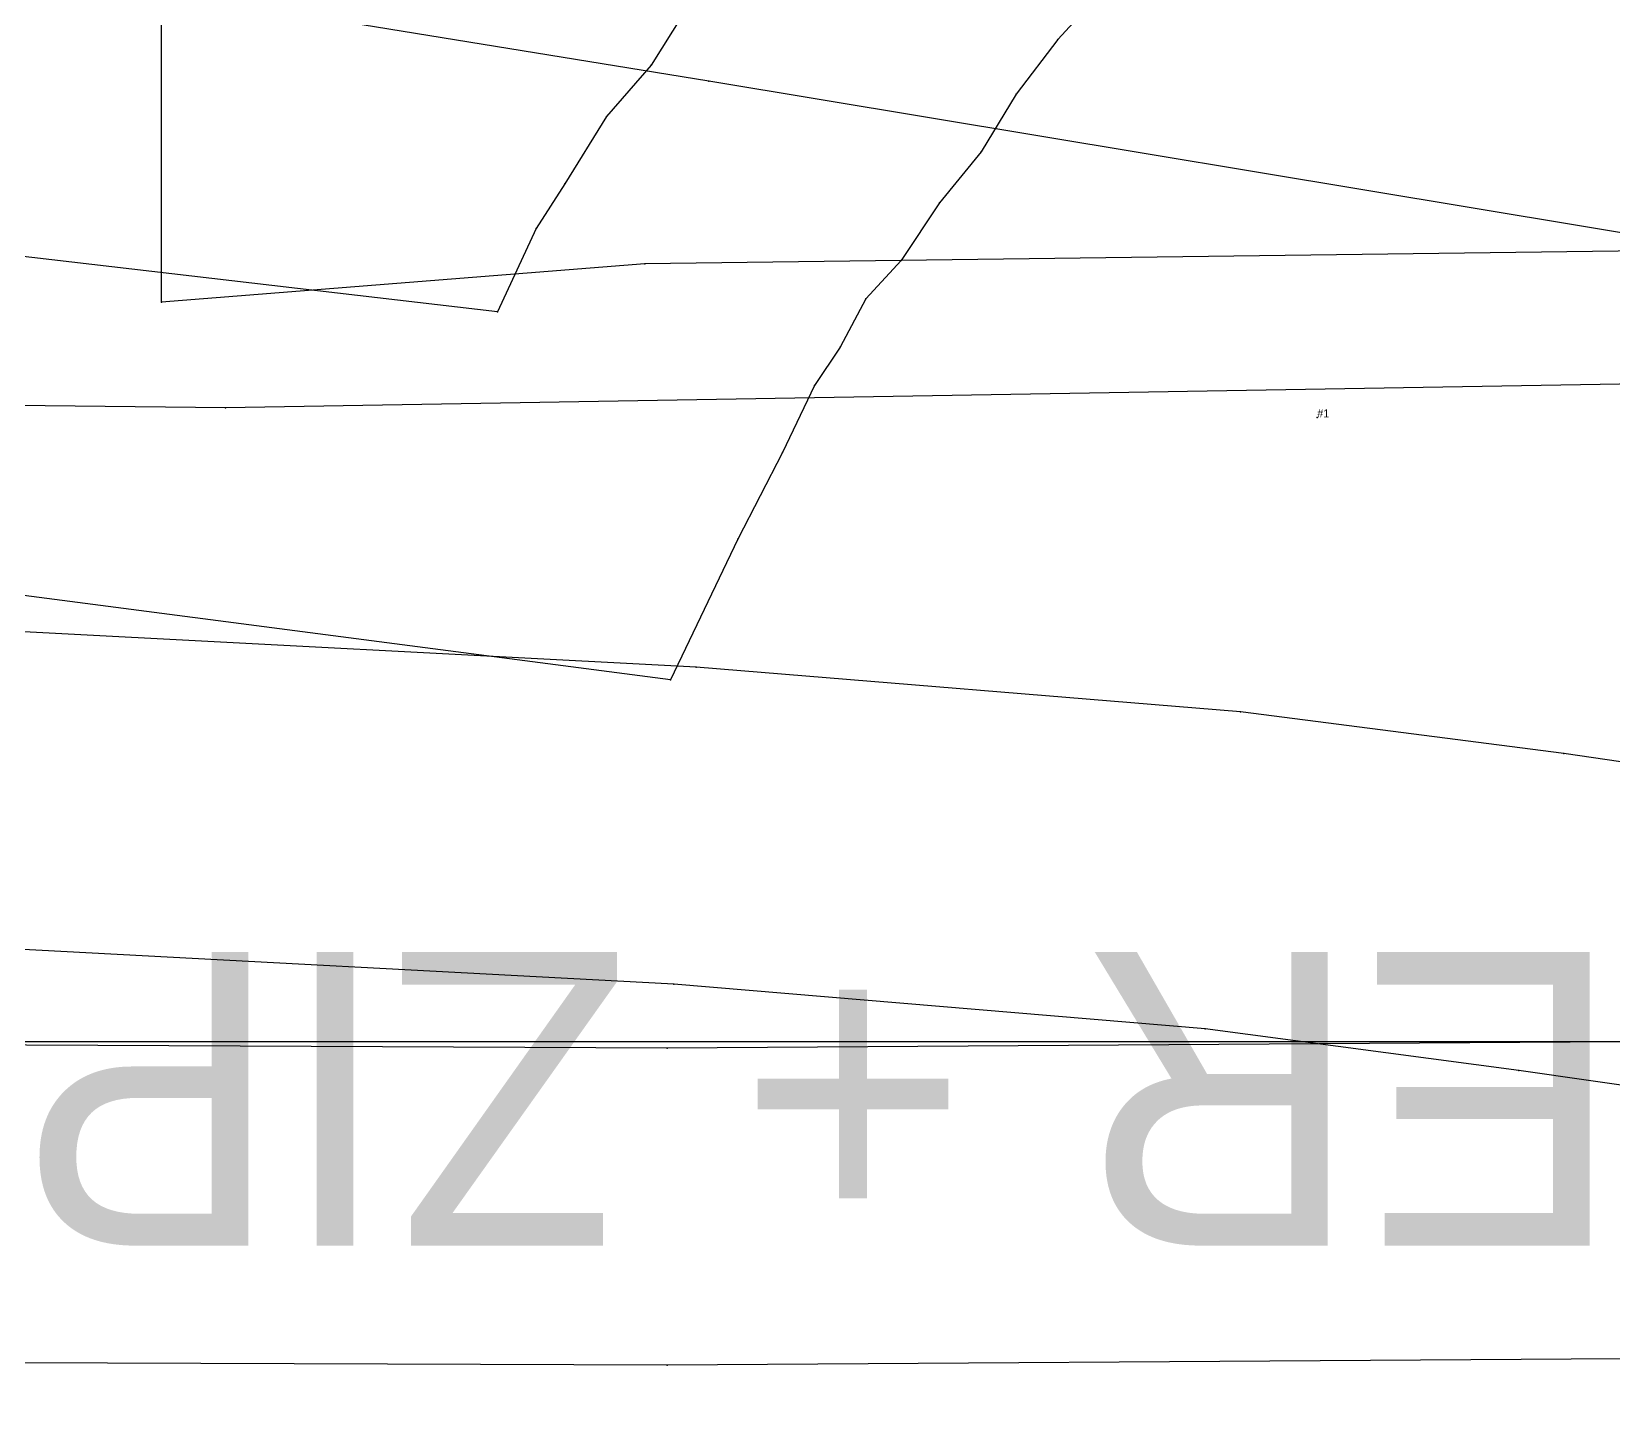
# Model space of a CAD drawing. Header units: metres. Extents: x -877 to 4284, y -561 to 1095.
# Drawn here: x -202.05 to -152.65, y -292 to -248.75 of the extents above; entities that cross this region are included whole.
import ezdxf

# ---------------------------------------------------------------- set-up
doc = ezdxf.new("R2010")
doc.units = ezdxf.units.M

# ---------------------------------------------------------------- blocks, each defined once
blk = doc.blocks.new('BACK 2P')
at = {"layer": '1'}
blk.add_lwpolyline([(64.7, -127.1), (22.5, -124.4), (-17.2, -122.2), (-52.7, -121.3), (-83.9, -121.7), (-99, -122.9), (-99, -55.1), (-99, 19.9), (-99, 29.9), (-99, 29.9), (-60.1, 28.7), (-18.9, 28.7), (21.6, 30.6), (62.3, 33.8)], dxfattribs=at)
at = {"layer": '2'}
blk.add_point((-99, -122.9), dxfattribs=at)
at = {"layer": '3'}
blk.add_point((-83.9, -121.7), dxfattribs=at)
at = {"layer": '84'}
blk.add_lwpolyline([(64.7, -127.1), (22.5, -124.4), (-17.2, -122.2), (-52.7, -121.3), (-83.9, -121.7), (-99, -122.9), (-99, -55.1), (-99, 19.9), (-99, 29.9), (-99, 29.9), (-60.1, 28.7), (-18.9, 28.7), (21.6, 30.6), (62.3, 33.8)], dxfattribs=at)
blk = doc.blocks.new('FRONT RIGHT 1P')
at = {"layer": '1'}
blk.add_lwpolyline([(95.2, -142.9), (32.5, -144.7), (-42.8, -145.2), (-127.3, -144.9), (-139.4, -144.9), (-139.3, -134.9), (-137.2, 13.5)], dxfattribs=at)
at = {"layer": '13'}
blk.add_point((-22.5, -115.6), dxfattribs=at)
at = {"layer": '14'}
blk.add_lwpolyline([(94.8, -133), (32.4, -134.8), (-42.8, -135.3), (-127.3, -134.9), (-129.4, -134.9), (-127.3, 13.4), (-126.9, 39.4), (-125.7, 121.8)], dxfattribs=at)
at = {"layer": '2'}
blk.add_point((-22.5, -115.6), dxfattribs=at)
at = {"layer": '3'}
for p in [(-56.6, -115.3), (-42.8, -135.3), (-42.8, -145.2)]:
    blk.add_point(p, dxfattribs=at)
at = {"layer": '8'}
blk.add_lwpolyline([(211.7, -103.6), (128.9, -109.8), (49.5, -113.5), (-56.6, -115.3), (-128.9, -114.5)], dxfattribs=at)
at = {"layer": '84'}
blk.add_lwpolyline([(95.2, -142.9), (32.5, -144.7), (-42.8, -145.2), (-127.3, -144.9), (-139.4, -144.9), (-139.3, -134.9), (-137.2, 13.5)], dxfattribs=at)
at = {"layer": '85'}
blk.add_lwpolyline([(211.7, -103.6), (128.9, -109.8), (49.5, -113.5), (-56.6, -115.3), (-128.9, -114.5)], dxfattribs=at)
at = {"layer": '87'}
blk.add_lwpolyline([(94.8, -133), (32.4, -134.8), (-42.8, -135.3), (-127.3, -134.9), (-129.4, -134.9), (-127.3, 13.4), (-126.9, 39.4), (-125.7, 121.8)], dxfattribs=at)
at = {"layer": '13'}
blk.add_text('#1', height=0.25, dxfattribs=at).set_placement((-22.5, -115.6))
at = {"layer": '15'}
blk.add_text('FRONT CENTER + ZIP', height=9.16667, rotation=180, dxfattribs=at).set_placement((66, -132.3))
at = {"layer": '2'}
blk.add_text('#1', height=0.25, dxfattribs=at).set_placement((-22.5, -115.6))
blk = doc.blocks.new('UP SLEEVE 2P')
at = {"layer": '1'}
blk.add_lwpolyline([(160.8, -118), (159.9, -119.4), (159, -120.7), (157.9, -122.7), (156.4, -125.5), (154.1, -129.8), (129.3, -125.6), (98.6, -120.5), (63.6, -114.8)], dxfattribs=at)
at = {"layer": '3'}
blk.add_point((98.6, -120.5), dxfattribs=at)
at = {"layer": '84'}
blk.add_lwpolyline([(160.8, -118), (159.9, -119.4), (159, -120.7), (157.9, -122.7), (156.4, -125.5), (154.1, -129.8), (129.3, -125.6), (98.6, -120.5), (63.6, -114.8)], dxfattribs=at)
blk = doc.blocks.new('LINING BACK 1P')
at = {"layer": '5'}
blk.add_line((405.1, 0), (-270.5, 0), dxfattribs=at)
at = {"layer": '7'}
blk.add_line((405.1, 0), (-270.5, 0), dxfattribs=at)
blk = doc.blocks.new('LINING UP SLEEVE 2P')
at = {"layer": '1'}
blk.add_lwpolyline([(174.1, -113.3), (173, -114.5), (171.7, -116.2), (170.6, -118), (169.3, -119.6), (168.1, -121.4), (167, -122.6), (166.2, -124.1), (165.4, -125.3), (164.4, -127.4), (163, -130.1), (160.9, -134.5), (101.1, -126.7)], dxfattribs=at)
at = {"layer": '14'}
blk.add_lwpolyline([(161.3, -113.7), (160.3, -115.3), (158.9, -116.9), (157.6, -119), (156.7, -120.4), (155.5, -123), (102.3, -116.8)], dxfattribs=at)
at = {"layer": '2'}
for p in [(155.5, -123), (160.9, -134.5)]:
    blk.add_point(p, dxfattribs=at)
at = {"layer": '3'}
for p in [(173, -114.5), (160.3, -115.3), (171.7, -116.2), (158.9, -116.9), (170.6, -118), (157.6, -119), (169.3, -119.6), (156.7, -120.4), (168.1, -121.4), (167, -122.6), (166.2, -124.1), (165.4, -125.3), (164.4, -127.4), (163, -130.1)]:
    blk.add_point(p, dxfattribs=at)
at = {"layer": '84'}
blk.add_lwpolyline([(174.1, -113.3), (173, -114.5), (171.7, -116.2), (170.6, -118), (169.3, -119.6), (168.1, -121.4), (167, -122.6), (166.2, -124.1), (165.4, -125.3), (164.4, -127.4), (163, -130.1), (160.9, -134.5), (101.1, -126.7)], dxfattribs=at)
at = {"layer": '87'}
blk.add_lwpolyline([(161.3, -113.7), (160.3, -115.3), (158.9, -116.9), (157.6, -119), (156.7, -120.4), (155.5, -123), (102.3, -116.8)], dxfattribs=at)
blk = doc.blocks.new('FRONT LEFT 1P')
at = {"layer": '1'}
blk.add_lwpolyline([(90.3, -77.9), (83.4, -82.6), (77.5, -87.5), (73.1, -92.2), (70, -97.4), (67.8, -102.5), (65.7, -108.1), (63.8, -114.3), (62.6, -121.8), (62.3, -130.3), (62.9, -138.5), (63.4, -146), (50.7, -144.8), (33.9, -142.6), (13.1, -139.4), (-16.2, -135.2), (-26, -133.9), (-42.6, -132.5), (-63.3, -131.4)], dxfattribs=at)
at = {"layer": '14'}
blk.add_lwpolyline([(85.3, -69.3), (77.4, -74.7), (70.7, -80.3), (65.2, -86.2), (61.2, -92.9), (58.6, -98.8), (56.3, -104.9), (54.2, -112.1), (52.8, -120.9), (52.4, -130.5), (52.7, -134.9), (35.3, -132.7), (14.6, -129.6), (-14.8, -125.3), (-24.9, -124), (-41.9, -122.6), (-62.9, -121.5), (-91.4, -120.9), (-125.6, -121.8)], dxfattribs=at)
at = {"layer": '2'}
for p in [(-14.8, -125.3), (-16.2, -135.2), (-16.2, -135.2)]:
    blk.add_point(p, dxfattribs=at)
at = {"layer": '3'}
for p in [(-41.9, -122.6), (-24.9, -124), (-42.6, -132.5), (-26, -133.9)]:
    blk.add_point(p, dxfattribs=at)
at = {"layer": '4'}
blk.add_point((-16.2, -135.2, 2.5), dxfattribs=at)
at = {"layer": '84'}
blk.add_lwpolyline([(90.3, -77.9), (83.4, -82.6), (77.5, -87.5), (73.1, -92.2), (70, -97.4), (67.8, -102.5), (65.7, -108.1), (63.8, -114.3), (62.6, -121.8), (62.3, -130.3), (62.9, -138.5), (63.4, -146), (50.7, -144.8), (33.9, -142.6), (13.1, -139.4), (-16.2, -135.2), (-26, -133.9), (-42.6, -132.5), (-63.3, -131.4)], dxfattribs=at)
at = {"layer": '87'}
blk.add_lwpolyline([(85.3, -69.3), (77.4, -74.7), (70.7, -80.3), (65.2, -86.2), (61.2, -92.9), (58.6, -98.8), (56.3, -104.9), (54.2, -112.1), (52.8, -120.9), (52.4, -130.5), (52.7, -134.9), (35.3, -132.7), (14.6, -129.6), (-14.8, -125.3), (-24.9, -124), (-41.9, -122.6), (-62.9, -121.5), (-91.4, -120.9), (-125.6, -121.8)], dxfattribs=at)

msp = doc.modelspace()

# ---------------------------------------------------------------- block references
at = {"layer": '1'}
for name, p in [('UP SLEEVE 2P', (-279.5, -129.8)), ('LINING UP SLEEVE 2P', (-343, -134.5)), ('BACK 2P', (-99, -134.3)), ('FRONT RIGHT 1P', (-139.4, -145.2)), ('FRONT LEFT 1P', (-139.4, -146)), ('LINING BACK 1P', (-270.6, -280.3))]:
    msp.add_blockref(name, p, dxfattribs=at)

doc.saveas('drawing.dxf')
